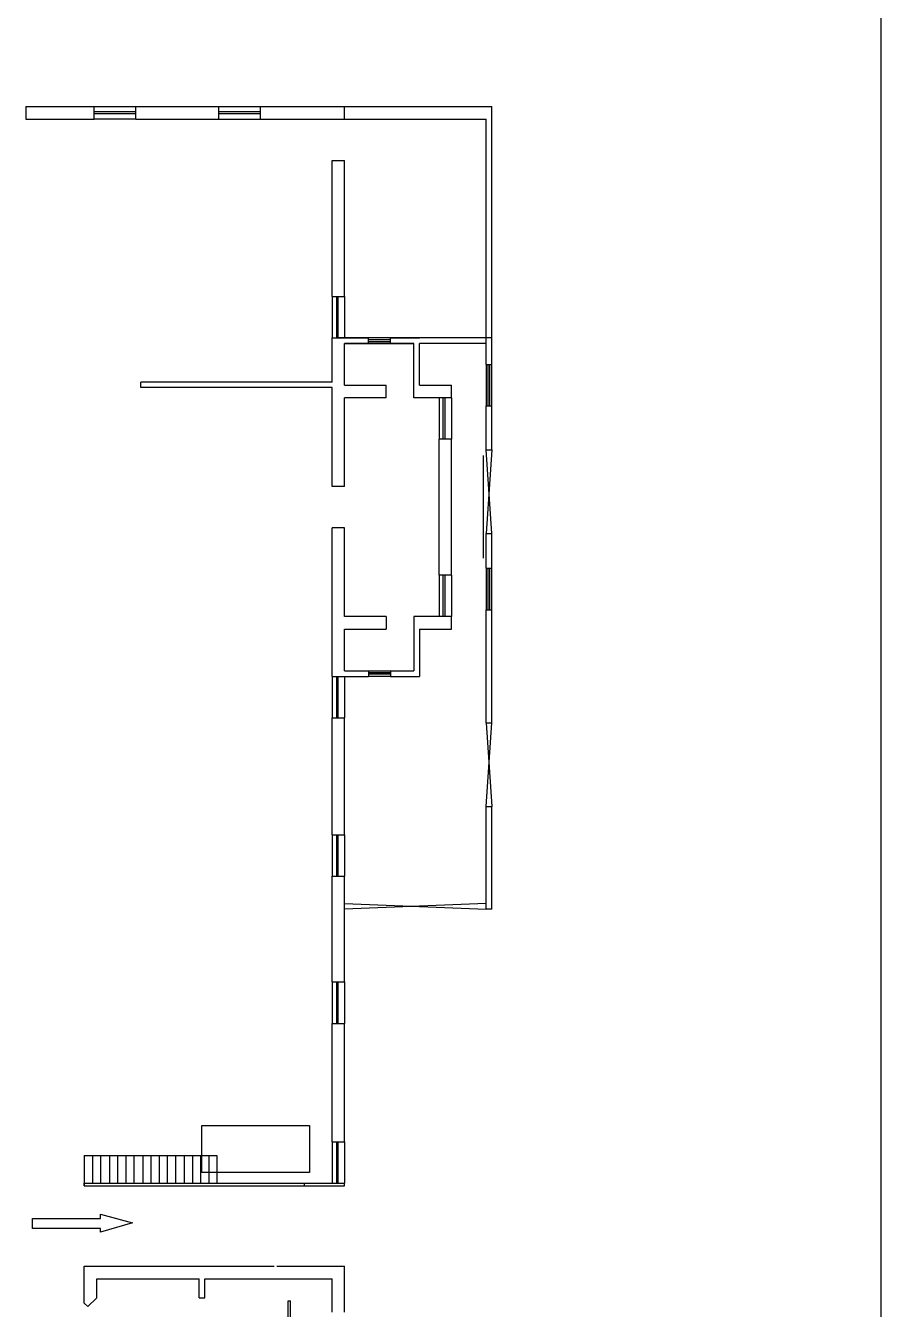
# Model space of a CAD drawing. Header units: millimetres. Extents: x 14 to 406, y 10 to 287.
# Drawn here: x 348.2 to 405.8, y 114.9 to 201.3 of the extents above; entities that cross this region are included whole.
import ezdxf

# ---------------------------------------------------------------- set-up
doc = ezdxf.new("R2010")
doc.units = ezdxf.units.MM
doc.layers.get('0').update_dxf_attribs({"linetype": 'CONTINUOUS'})

msp = doc.modelspace()

# ---------------------------------------------------------------- linework, layer by layer
at = {"color": 0}
for p, q in [((405.751, 9.878), (405.751, 286.822)), ((348.178, 195.891), (352.792, 195.891)), ((348.178, 195.891), (348.178, 195.043)), ((348.178, 195.891), (352.792, 195.891)), ((348.178, 195.891), (348.178, 195.043)), ((352.792, 195.043), (352.792, 195.891)), ((352.792, 195.891), (355.586, 195.891)), ((352.792, 195.043), (352.792, 195.891)), ((352.792, 195.891), (355.586, 195.891)), ((352.792, 195.552), (355.586, 195.552)), ((352.792, 195.552), (355.586, 195.552)), ((352.792, 195.425), (355.586, 195.425)), ((352.792, 195.425), (355.586, 195.425)), ((355.586, 195.891), (361.174, 195.891)), ((355.586, 195.043), (355.586, 195.891)), ((355.586, 195.891), (361.174, 195.891)), ((355.586, 195.043), (355.586, 195.891)), ((361.174, 195.043), (361.174, 195.891)), ((361.174, 195.891), (363.968, 195.891)), ((361.174, 195.043), (361.174, 195.891)), ((361.174, 195.891), (363.968, 195.891)), ((361.174, 195.552), (363.968, 195.552)), ((361.174, 195.552), (363.968, 195.552)), ((361.174, 195.425), (363.968, 195.425)), ((361.174, 195.425), (363.968, 195.425)), ((363.968, 195.891), (369.641, 195.891)), ((363.968, 195.043), (363.968, 195.891)), ((363.968, 195.891), (379.547, 195.891)), ((363.968, 195.043), (363.968, 195.891)), ((369.641, 195.043), (369.641, 195.891)), ((369.641, 195.043), (369.641, 195.891)), ((369.641, 195.043), (369.641, 195.891)), ((369.641, 195.043), (369.641, 195.891)), ((379.547, 178.533), (379.547, 195.891)), ((348.178, 195.043), (352.792, 195.043)), ((348.178, 195.043), (352.792, 195.043)), ((355.586, 195.043), (352.792, 195.043)), ((355.586, 195.043), (352.792, 195.043)), ((355.586, 195.043), (361.174, 195.043)), ((355.586, 195.043), (361.174, 195.043)), ((361.174, 195.043), (363.968, 195.043)), ((361.174, 195.043), (363.968, 195.043)), ((363.968, 195.043), (369.641, 195.043)), ((363.968, 195.043), (379.166, 195.043)), ((379.166, 178.533), (379.166, 195.043)), ((368.794, 183.105), (368.794, 192.25)), ((368.794, 192.25), (369.641, 192.25)), ((368.794, 183.105), (368.794, 192.25)), ((368.794, 192.25), (369.641, 192.25)), ((369.641, 183.105), (369.641, 192.25)), ((369.641, 183.105), (369.641, 192.25)), ((369.641, 183.105), (369.641, 192.25)), ((369.641, 183.105), (369.641, 192.25)), ((368.794, 183.105), (369.641, 183.105)), ((368.794, 183.105), (368.794, 180.312)), ((368.794, 183.105), (369.641, 183.105)), ((368.794, 183.105), (368.794, 180.312)), ((369.09, 183.105), (369.09, 180.312)), ((369.09, 183.105), (369.09, 180.312)), ((369.175, 183.105), (369.175, 180.312)), ((369.175, 183.105), (369.175, 180.312)), ((369.641, 183.105), (369.641, 180.312)), ((369.641, 183.105), (369.641, 180.312)), ((368.794, 177.348), (368.794, 180.312)), ((368.794, 180.312), (371.249, 180.312)), ((368.794, 177.348), (368.794, 180.312)), ((368.794, 180.312), (371.249, 180.312)), ((379.547, 180.312), (369.26, 180.312)), ((379.547, 180.312), (369.26, 180.312)), ((369.641, 177.137), (369.641, 179.93)), ((369.641, 177.137), (369.641, 179.93)), ((369.641, 179.93), (371.249, 179.93)), ((374.297, 179.93), (369.641, 179.93)), ((369.641, 177.137), (369.641, 179.93)), ((369.641, 177.137), (369.641, 179.93)), ((369.641, 179.93), (371.249, 179.93)), ((374.297, 179.93), (369.641, 179.93)), ((371.249, 179.93), (371.249, 180.312)), ((372.731, 180.312), (371.249, 180.312)), ((371.249, 179.93), (371.249, 180.312)), ((372.731, 180.312), (371.249, 180.312)), ((372.731, 180.185), (371.249, 180.185)), ((372.731, 180.185), (371.249, 180.185)), ((372.731, 180.057), (371.249, 180.057)), ((372.731, 180.057), (371.249, 180.057)), ((371.249, 179.93), (372.731, 179.93)), ((371.249, 179.93), (372.731, 179.93)), ((372.731, 180.312), (374.678, 180.312)), ((372.731, 179.93), (372.731, 180.312)), ((372.731, 180.312), (374.678, 180.312)), ((372.731, 179.93), (372.731, 180.312)), ((372.731, 179.93), (374.297, 179.93)), ((372.731, 179.93), (374.297, 179.93)), ((374.297, 176.29), (374.297, 179.93)), ((374.297, 176.29), (374.297, 179.93)), ((374.678, 177.137), (374.678, 179.93)), ((379.166, 179.93), (374.678, 179.93)), ((374.678, 177.137), (374.678, 179.93)), ((379.166, 179.93), (374.678, 179.93)), ((379.166, 178.533), (379.166, 179.93)), ((379.547, 178.533), (379.547, 180.312)), ((379.166, 178.533), (379.547, 178.533)), ((379.166, 178.533), (379.166, 175.74)), ((379.166, 178.533), (379.547, 178.533)), ((379.166, 178.533), (379.166, 175.74)), ((379.293, 175.74), (379.293, 178.533)), ((379.293, 175.74), (379.293, 178.533)), ((379.42, 175.74), (379.42, 178.533)), ((379.42, 175.74), (379.42, 178.533)), ((379.547, 175.74), (379.547, 178.533)), ((379.547, 175.74), (379.547, 178.533)), ((368.794, 177.348), (355.925, 177.348)), ((355.925, 176.968), (355.925, 177.348)), ((369.641, 177.137), (372.435, 177.137)), ((369.641, 177.137), (372.435, 177.137)), ((372.435, 176.29), (372.435, 177.137)), ((372.435, 176.29), (372.435, 177.137)), ((374.678, 177.137), (376.837, 177.137)), ((374.678, 177.137), (376.837, 177.137)), ((376.837, 176.29), (376.837, 177.137)), ((376.837, 176.29), (376.837, 177.137)), ((368.794, 176.968), (355.925, 176.968)), ((368.794, 170.321), (368.794, 176.968)), ((368.794, 170.321), (368.794, 176.968)), ((369.641, 170.321), (369.641, 176.29)), ((372.435, 176.29), (369.641, 176.29)), ((369.641, 170.321), (369.641, 176.29)), ((372.435, 176.29), (369.641, 176.29)), ((376.837, 176.29), (374.297, 176.29)), ((376.837, 176.29), (374.297, 176.29)), ((375.991, 176.29), (375.991, 173.496)), ((375.991, 176.29), (375.991, 173.496)), ((376.245, 176.29), (376.245, 173.496)), ((376.245, 176.29), (376.245, 173.496)), ((376.372, 176.29), (376.372, 173.496)), ((376.372, 176.29), (376.372, 173.496)), ((376.837, 176.29), (376.837, 173.496)), ((376.837, 176.29), (376.837, 173.496)), ((379.166, 172.777), (379.166, 175.74)), ((379.166, 175.74), (379.547, 175.74)), ((379.166, 172.777), (379.166, 175.74)), ((379.166, 175.74), (379.547, 175.74)), ((379.547, 172.777), (379.547, 175.74)), ((379.547, 172.777), (379.547, 175.74)), ((375.991, 164.352), (375.991, 173.496)), ((376.837, 173.496), (375.991, 173.496)), ((375.991, 164.352), (375.991, 173.496)), ((376.837, 173.496), (375.991, 173.496)), ((376.837, 164.352), (376.837, 173.496)), ((376.837, 164.352), (376.837, 173.496)), ((378.954, 172.395), (378.954, 165.495)), ((378.954, 172.395), (378.954, 165.495)), ((379.166, 172.777), (379.547, 172.777)), ((379.547, 172.777), (379.166, 167.146)), ((379.547, 167.146), (379.166, 172.777)), ((379.166, 172.777), (379.547, 172.777)), ((379.547, 172.777), (379.166, 167.146)), ((379.547, 167.146), (379.166, 172.777)), ((369.641, 170.321), (368.794, 170.321)), ((369.641, 170.321), (368.794, 170.321)), ((368.794, 157.536), (368.794, 167.527)), ((369.641, 167.527), (368.794, 167.527)), ((368.794, 157.536), (368.794, 167.527)), ((369.641, 167.527), (368.794, 167.527)), ((369.641, 161.558), (369.641, 167.527)), ((369.641, 161.558), (369.641, 167.527)), ((379.166, 164.817), (379.166, 167.146)), ((379.166, 167.146), (379.547, 167.146)), ((379.166, 164.817), (379.166, 167.146)), ((379.166, 167.146), (379.547, 167.146)), ((379.547, 164.817), (379.547, 167.146)), ((379.547, 164.817), (379.547, 167.146)), ((376.837, 164.352), (375.991, 164.352)), ((375.991, 164.352), (375.991, 161.558)), ((376.837, 164.352), (375.991, 164.352)), ((375.991, 164.352), (375.991, 161.558)), ((376.245, 164.352), (376.245, 161.558)), ((376.245, 164.352), (376.245, 161.558)), ((376.372, 164.352), (376.372, 161.558)), ((376.372, 164.352), (376.372, 161.558)), ((376.837, 164.352), (376.837, 161.558)), ((376.837, 164.352), (376.837, 161.558)), ((379.166, 164.817), (379.547, 164.817)), ((379.166, 164.817), (379.166, 162.024)), ((379.166, 164.817), (379.547, 164.817)), ((379.166, 164.817), (379.166, 162.024)), ((379.293, 162.024), (379.293, 164.817)), ((379.293, 162.024), (379.293, 164.817)), ((379.42, 162.024), (379.42, 164.817)), ((379.42, 162.024), (379.42, 164.817)), ((379.547, 162.024), (379.547, 164.817)), ((379.547, 162.024), (379.547, 164.817)), ((379.166, 154.404), (379.166, 162.024)), ((379.166, 162.024), (379.547, 162.024)), ((379.166, 154.404), (379.166, 162.024)), ((379.166, 162.024), (379.547, 162.024)), ((379.547, 154.404), (379.547, 162.024)), ((379.547, 154.404), (379.547, 162.024)), ((372.435, 161.558), (369.641, 161.558)), ((372.435, 161.558), (369.641, 161.558)), ((372.435, 161.558), (372.435, 160.711)), ((372.435, 161.558), (372.435, 160.711)), ((374.297, 161.558), (374.297, 157.918)), ((376.837, 161.558), (374.297, 161.558)), ((374.297, 161.558), (374.297, 157.918)), ((376.837, 161.558), (374.297, 161.558)), ((376.837, 160.711), (376.837, 161.558)), ((376.837, 160.711), (376.837, 161.558)), ((369.641, 157.918), (369.641, 160.711)), ((369.641, 157.918), (369.641, 160.711)), ((369.641, 160.711), (372.435, 160.711)), ((369.641, 157.918), (369.641, 160.711)), ((369.641, 157.918), (369.641, 160.711)), ((369.641, 160.711), (372.435, 160.711)), ((374.678, 160.711), (376.837, 160.711)), ((374.678, 160.711), (374.678, 157.536)), ((374.678, 160.711), (376.837, 160.711)), ((374.678, 160.711), (374.678, 157.536)), ((368.794, 157.536), (371.249, 157.536)), ((368.794, 157.536), (368.794, 154.743)), ((368.794, 157.536), (371.249, 157.536)), ((368.794, 157.536), (368.794, 154.743)), ((369.09, 157.536), (369.09, 154.743)), ((369.09, 157.536), (369.09, 154.743)), ((369.175, 157.536), (369.175, 154.743)), ((369.175, 157.536), (369.175, 154.743)), ((369.641, 157.918), (371.249, 157.918)), ((369.641, 157.918), (371.249, 157.918)), ((369.641, 157.536), (369.641, 154.743)), ((369.641, 157.536), (369.641, 154.743)), ((371.249, 157.918), (371.249, 157.536)), ((371.249, 157.918), (372.731, 157.918)), ((371.249, 157.918), (371.249, 157.536)), ((371.249, 157.918), (372.731, 157.918)), ((371.249, 157.791), (372.731, 157.791)), ((371.249, 157.791), (372.731, 157.791)), ((371.249, 157.705), (372.731, 157.705)), ((371.249, 157.705), (372.731, 157.705)), ((372.731, 157.536), (371.249, 157.536)), ((372.731, 157.536), (371.249, 157.536)), ((372.731, 157.918), (374.297, 157.918)), ((372.731, 157.918), (372.731, 157.536)), ((372.731, 157.918), (374.297, 157.918)), ((372.731, 157.918), (372.731, 157.536)), ((372.731, 157.536), (374.678, 157.536)), ((372.731, 157.536), (374.678, 157.536)), ((368.794, 146.868), (368.794, 154.743)), ((368.794, 154.743), (369.641, 154.743)), ((368.794, 146.868), (368.794, 154.743)), ((368.794, 154.743), (369.641, 154.743)), ((369.641, 146.868), (369.641, 154.743)), ((369.641, 146.868), (369.641, 154.743)), ((369.641, 146.868), (369.641, 154.743)), ((369.641, 146.868), (369.641, 154.743)), ((379.166, 154.404), (379.547, 154.404)), ((379.166, 148.773), (379.547, 154.404)), ((379.166, 154.404), (379.547, 148.773)), ((379.166, 154.404), (379.547, 154.404)), ((379.166, 148.773), (379.547, 154.404)), ((379.166, 154.404), (379.547, 148.773)), ((379.166, 141.873), (379.166, 148.773)), ((379.166, 148.773), (379.547, 148.773)), ((379.166, 141.873), (379.166, 148.773)), ((379.166, 148.773), (379.547, 148.773)), ((379.547, 141.873), (379.547, 148.773)), ((379.547, 141.873), (379.547, 148.773)), ((368.794, 146.868), (369.641, 146.868)), ((368.794, 146.868), (368.794, 144.074)), ((368.794, 146.868), (369.641, 146.868)), ((368.794, 146.868), (368.794, 144.074)), ((369.09, 146.868), (369.09, 144.074)), ((369.09, 146.868), (369.09, 144.074)), ((369.175, 146.868), (369.175, 144.074)), ((369.175, 146.868), (369.175, 144.074)), ((369.641, 146.868), (369.641, 144.074)), ((369.641, 146.868), (369.641, 144.074)), ((368.794, 136.962), (368.794, 144.074)), ((368.794, 144.074), (369.641, 144.074)), ((368.794, 136.962), (368.794, 144.074)), ((368.794, 144.074), (369.641, 144.074)), ((369.641, 136.962), (369.641, 144.074)), ((369.641, 136.962), (369.641, 144.074)), ((369.641, 136.962), (369.641, 144.074)), ((369.641, 136.962), (369.641, 144.074)), ((379.166, 142.253), (369.641, 141.873)), ((369.641, 142.253), (379.166, 141.873)), ((379.166, 142.253), (369.641, 141.873)), ((369.641, 142.253), (379.166, 141.873)), ((379.547, 141.873), (379.166, 141.873)), ((379.547, 141.873), (379.166, 141.873)), ((368.794, 136.962), (369.641, 136.962)), ((368.794, 136.962), (368.794, 134.168)), ((368.794, 136.962), (369.641, 136.962)), ((368.794, 136.962), (368.794, 134.168)), ((369.09, 136.962), (369.09, 134.168)), ((369.09, 136.962), (369.09, 134.168)), ((369.175, 136.962), (369.175, 134.168)), ((369.175, 136.962), (369.175, 134.168)), ((369.641, 136.962), (369.641, 134.168)), ((369.641, 136.962), (369.641, 134.168)), ((368.794, 126.21), (368.794, 134.168)), ((368.794, 134.168), (369.641, 134.168)), ((368.794, 126.21), (368.794, 134.168)), ((368.794, 134.168), (369.641, 134.168)), ((369.641, 126.21), (369.641, 134.168)), ((369.641, 126.21), (369.641, 134.168)), ((369.641, 126.21), (369.641, 134.168)), ((369.641, 126.21), (369.641, 134.168)), ((360.031, 127.31), (367.27, 127.31)), ((360.031, 124.135), (360.031, 127.31)), ((360.031, 127.31), (367.27, 127.31)), ((360.031, 124.135), (360.031, 127.31)), ((367.27, 127.31), (367.27, 124.135)), ((367.27, 127.31), (367.27, 124.135)), ((368.794, 126.21), (369.641, 126.21)), ((368.794, 126.21), (368.794, 123.416)), ((368.794, 126.21), (369.641, 126.21)), ((368.794, 126.21), (368.794, 123.416)), ((369.09, 126.21), (369.09, 123.416)), ((369.09, 126.21), (369.09, 123.416)), ((369.175, 126.21), (369.175, 123.416)), ((369.175, 126.21), (369.175, 123.416)), ((369.641, 126.21), (369.641, 123.416)), ((369.641, 126.21), (369.641, 123.416)), ((352.115, 125.279), (361.047, 125.279)), ((352.115, 125.279), (352.115, 123.246)), ((352.115, 125.279), (361.047, 125.279)), ((352.115, 125.279), (352.115, 123.246)), ((352.665, 125.279), (352.665, 123.416)), ((352.665, 125.279), (352.665, 123.416)), ((353.215, 125.279), (353.215, 123.416)), ((353.215, 125.279), (353.215, 123.416)), ((353.808, 125.279), (353.808, 123.416)), ((353.808, 125.279), (353.808, 123.416)), ((354.358, 125.279), (354.358, 123.416)), ((354.358, 125.279), (354.358, 123.416)), ((354.909, 125.279), (354.909, 123.416)), ((354.909, 125.279), (354.909, 123.416)), ((355.459, 125.279), (355.459, 123.416)), ((355.459, 125.279), (355.459, 123.416)), ((356.052, 125.279), (356.052, 123.416)), ((356.052, 125.279), (356.052, 123.416)), ((356.602, 125.279), (356.602, 123.416)), ((356.602, 125.279), (356.602, 123.416)), ((357.152, 125.279), (357.152, 123.416)), ((357.152, 125.279), (357.152, 123.416)), ((357.703, 125.279), (357.703, 123.416)), ((357.703, 125.279), (357.703, 123.416)), ((358.253, 125.279), (358.253, 123.416)), ((358.253, 125.279), (358.253, 123.416)), ((358.846, 125.279), (358.846, 123.416)), ((358.846, 125.279), (358.846, 123.416)), ((359.396, 125.279), (359.396, 123.416)), ((359.396, 125.279), (359.396, 123.416)), ((359.946, 125.279), (359.946, 123.416)), ((359.946, 125.279), (359.946, 123.416)), ((360.497, 125.279), (360.497, 123.416)), ((360.497, 125.279), (360.497, 123.416)), ((361.047, 125.279), (361.047, 123.416)), ((361.047, 125.279), (361.047, 123.416)), ((367.27, 124.135), (360.031, 124.135)), ((367.27, 124.135), (360.031, 124.135)), ((352.115, 123.416), (366.931, 123.416)), ((352.115, 123.246), (352.115, 123.416)), ((352.115, 123.416), (366.931, 123.416)), ((352.115, 123.246), (352.115, 123.416)), ((352.115, 123.246), (369.641, 123.246)), ((352.115, 123.246), (369.641, 123.246)), ((366.931, 123.246), (366.931, 123.416)), ((366.931, 123.416), (369.641, 123.416)), ((366.931, 123.246), (366.931, 123.416)), ((366.931, 123.416), (369.641, 123.416)), ((369.641, 123.246), (369.641, 123.416)), ((369.641, 123.246), (369.641, 123.416)), ((348.644, 121.045), (353.215, 121.045)), ((348.644, 120.367), (348.644, 121.045)), ((348.644, 121.045), (353.215, 121.045)), ((348.644, 120.367), (348.644, 121.045)), ((353.215, 121.045), (353.215, 121.342)), ((353.215, 121.342), (355.374, 120.749)), ((353.215, 121.045), (353.215, 121.342)), ((353.215, 121.342), (355.374, 120.749)), ((353.215, 120.367), (348.644, 120.367)), ((353.215, 120.367), (348.644, 120.367)), ((355.374, 120.749), (353.215, 120.114)), ((355.374, 120.749), (353.215, 120.114)), ((353.215, 120.114), (353.215, 120.367)), ((353.215, 120.114), (353.215, 120.367)), ((352.115, 117.828), (364.899, 117.828)), ((352.115, 115.331), (352.115, 117.828)), ((352.115, 117.828), (364.899, 117.828)), ((352.115, 115.331), (352.115, 117.828)), ((365.069, 117.828), (369.641, 117.828)), ((365.069, 117.828), (369.641, 117.828)), ((369.641, 114.737), (369.641, 117.828)), ((369.641, 114.737), (369.641, 117.828)), ((352.961, 115.711), (352.961, 116.982)), ((352.961, 116.982), (359.862, 116.982)), ((352.961, 115.711), (352.961, 116.982)), ((352.961, 116.982), (359.862, 116.982)), ((359.862, 115.711), (359.862, 116.982)), ((359.862, 115.711), (359.862, 116.982)), ((360.243, 116.982), (368.794, 116.982)), ((360.243, 115.711), (360.243, 116.982)), ((360.243, 116.982), (368.794, 116.982)), ((360.243, 115.711), (360.243, 116.982)), ((368.794, 114.737), (368.794, 116.982)), ((368.794, 114.737), (368.794, 116.982)), ((352.115, 115.331), (352.369, 115.118)), ((352.115, 115.331), (352.369, 115.118)), ((352.961, 115.711), (352.369, 115.118)), ((352.961, 115.711), (352.369, 115.118)), ((359.862, 115.711), (360.243, 115.711)), ((359.862, 115.711), (360.243, 115.711)), ((365.831, 114.017), (365.831, 115.499)), ((365.831, 115.499), (366, 115.499)), ((365.831, 114.017), (365.831, 115.499)), ((365.831, 115.499), (366, 115.499)), ((366, 114.187), (366, 115.499)), ((366, 114.187), (366, 115.499))]:
    msp.add_line(p, q, dxfattribs=at)

doc.saveas('drawing.dxf')
